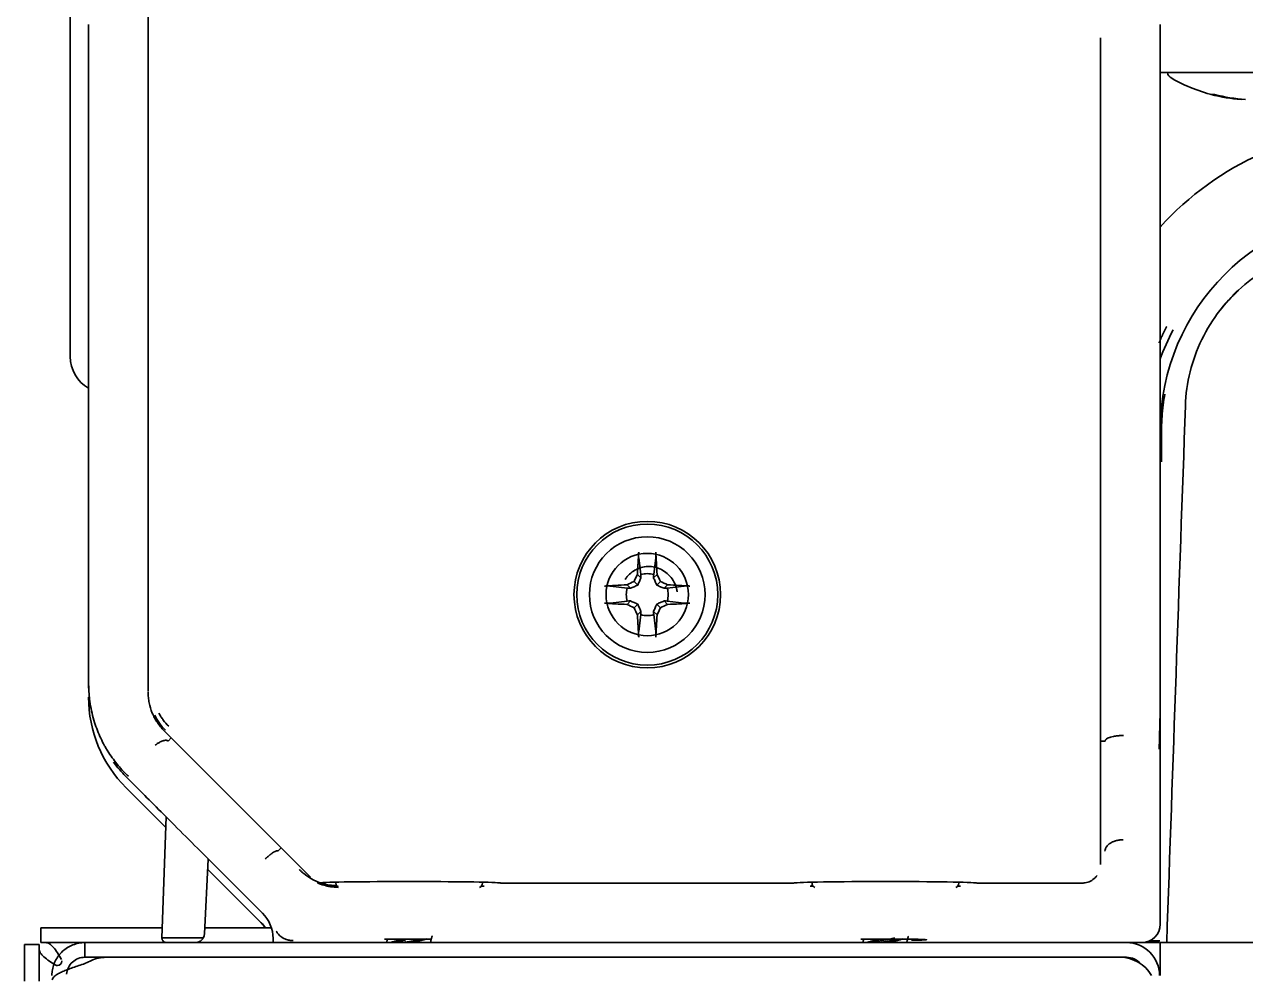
# Model space of a CAD drawing. Header units: inches. Extents: x 786 to 5593, y 691 to 5024.
# Drawn here: x 3394.2 to 3460.9, y 4852.4 to 4904.3 of the extents above; entities that cross this region are included whole.
import ezdxf

# ---------------------------------------------------------------- set-up
doc = ezdxf.new("R2010")
doc.units = ezdxf.units.IN
doc.layers.add('1', color=7, linetype='Continuous', true_color=0xffffff)
doc.layers.add('4', color=7, linetype='Continuous', true_color=0xffffff)

msp = doc.modelspace()

# ---------------------------------------------------------------- linework, layer by layer
at = {"layer": '1', "color": 7, "linetype": 'Continuous', "lineweight": 35}
for p, q in [((3396.74, 4886.176), (3396.74, 4952.176)), ((3397.74, 4904.308), (3397.74, 4869.063)), ((3456.24, 4869.063), (3456.24, 4904.308)), ((3400.99, 4868.37), (3400.99, 4903.58)), ((3452.988, 4868.37), (3452.988, 4903.58)), ((3452.989, 4903.58), (3452.988, 4903.58)), ((3504.271, 4901.676), (3456.241, 4901.676)), ((3460.654, 4900.234), (3460.654, 4900.216)), ((3427.89, 4874.266), (3427.772, 4875.189)), ((3428.59, 4874.266), (3428.708, 4875.189)), ((3427.324, 4873.523), (3427.136, 4873.711)), ((3427.722, 4873.694), (3427.519, 4873.897)), ((3427.893, 4874.092), (3427.705, 4874.28)), ((3428.586, 4874.092), (3428.775, 4874.28)), ((3428.758, 4873.694), (3428.96, 4873.897)), ((3429.155, 4873.523), (3429.344, 4873.711)), ((3427.15, 4873.526), (3426.228, 4873.644)), ((3429.33, 4873.526), (3430.252, 4873.644)), ((3427.15, 4872.826), (3426.228, 4872.708)), ((3427.324, 4872.83), (3427.136, 4872.641)), ((3427.722, 4872.658), (3427.519, 4872.456)), ((3428.758, 4872.658), (3428.96, 4872.456)), ((3429.155, 4872.83), (3429.344, 4872.641)), ((3429.33, 4872.826), (3430.252, 4872.708)), ((3427.893, 4872.261), (3427.705, 4872.072)), ((3427.89, 4872.086), (3427.772, 4871.164)), ((3428.586, 4872.261), (3428.775, 4872.072)), ((3428.59, 4872.086), (3428.708, 4871.164)), ((3397.74, 4869.063), (3397.74, 4868.28)), ((3452.988, 4868.37), (3452.989, 4868.37)), ((3452.988, 4858.442), (3452.988, 4867.029)), ((3409.86, 4857.752), (3401.871, 4865.741)), ((3402.258, 4865.353), (3402.085, 4865.179)), ((3452.991, 4865.177), (3453.233, 4865.176)), ((3456.24, 4863.001), (3456.24, 4864.733)), ((3399.808, 4863.208), (3400.015, 4863.001)), ((3399.79, 4862.626), (3401.959, 4860.457)), ((3401.749, 4854.435), (3401.979, 4861.037)), ((3408.089, 4859.183), (3408.259, 4859.353)), ((3404.278, 4858.733), (3404.064, 4854.65)), ((3404.345, 4858.671), (3407.233, 4855.783)), ((3456.24, 4855.176), (3456.24, 4858.671)), ((3404.249, 4858.167), (3407.068, 4855.348)), ((3452.691, 4857.722), (3452.698, 4857.73)), ((3411.24, 4857.477), (3411.24, 4857.426)), ((3419.24, 4857.426), (3419.24, 4857.477)), ((3420.123, 4857.441), (3420.138, 4857.438)), ((3420.123, 4857.441), (3420.221, 4857.432)), ((3420.138, 4857.438), (3420.236, 4857.429)), ((3420.236, 4857.429), (3436.244, 4857.429)), ((3436.244, 4857.429), (3436.341, 4857.438)), ((3436.259, 4857.432), (3436.357, 4857.441)), ((3436.341, 4857.438), (3436.357, 4857.441)), ((3437.24, 4857.477), (3437.24, 4857.426)), ((3445.24, 4857.426), (3445.24, 4857.477)), ((3446.123, 4857.441), (3446.138, 4857.438)), ((3446.123, 4857.441), (3446.221, 4857.432)), ((3446.138, 4857.438), (3446.236, 4857.429)), ((3446.238, 4857.429), (3452.004, 4857.429)), ((3395.14, 4854.976), (3397.14, 4854.976)), ((3395.14, 4854.176), (3395.14, 4854.976)), ((3401.774, 4854.976), (3397.14, 4854.976)), ((3407.734, 4854.976), (3404.091, 4854.976)), ((3407.818, 4854.404), (3407.822, 4854.176)), ((3414.042, 4854.367), (3414.051, 4854.335)), ((3414.065, 4854.363), (3414.051, 4854.335)), ((3440.042, 4854.367), (3440.051, 4854.335)), ((3440.065, 4854.363), (3440.051, 4854.335)), ((3394.24, 4852.076), (3394.24, 4854.076)), ((3394.24, 4854.076), (3395.04, 4854.076)), ((3395.04, 4854.076), (3395.04, 4852.076)), ((3397.14, 4854.176), (3395.14, 4854.176)), ((3397.542, 4854.176), (3397.14, 4854.176)), ((3397.54, 4854.176), (3397.865, 4854.176)), ((3397.865, 4854.176), (3398.711, 4854.176)), ((3398.711, 4854.176), (3454.404, 4854.176)), ((3414.285, 4854.201), (3414.212, 4854.176)), ((3440.285, 4854.201), (3440.212, 4854.176)), ((3454.404, 4854.176), (3455.24, 4854.176)), ((3456.24, 4854.176), (4195.24, 4854.176)), ((3456.24, 4852.376), (3456.24, 4854.176)), ((3397.54, 4853.376), (3397.865, 4853.376)), ((3397.865, 4853.187), (3397.54, 4853.035)), ((3398.711, 4853.376), (3397.865, 4853.376)), ((3398.711, 4853.376), (3454.404, 4853.376)), ((3398.711, 4853.374), (3454.04, 4853.374)), ((3404.24, 4853.374), (3404.24, 4853.376)), ((3407.836, 4853.376), (3407.836, 4853.374)), ((3414.036, 4853.376), (3414.037, 4853.374)), ((3416.449, 4853.374), (3416.448, 4853.376)), ((3440.036, 4853.376), (3440.037, 4853.374)), ((3442.449, 4853.374), (3442.448, 4853.376)), ((3449.24, 4853.376), (3449.24, 4853.374))]:
    msp.add_line(p, q, dxfattribs=at)
for radius in [4, 3.85, 3.16, 2.25]:
    msp.add_circle((3428.24, 4873.176), radius, dxfattribs=at)
for centre, radius, start, end in [((3457.115, 4901.802), 0.5, 194.60231, 240.32065), ((3461.365, 4909.26), 9.083, 240.32065, 256.7388), ((3398.74, 4886.176), 2, 180, 239.99906), ((3428.24, 4873.176), 1.145, 72.20111, 107.79889), ((3428.24, 4873.176), 1.145, 162.20111, 197.79889), ((3428.24, 4873.176), 1.145, 342.20111, 17.79889), ((3428.24, 4873.176), 1.145, 252.20111, 287.79889), ((3404.74, 4867.576), 7, 180, 225), ((3411.523, 4857.426), 0.283, 180, 241.92751), ((3418.957, 4857.426), 0.283, 298.07249, 0), ((3437.523, 4857.426), 0.283, 180, 241.92751), ((3444.957, 4857.426), 0.283, 298.07249, 0), ((3401.999, 4854.426), 0.25, 178, 270), ((3454.404, 4852.376), 1.8, 0.001, 90), ((3396.04, 4853.176), 0.25, 270, 0), ((3398.711, 4851.374), 2, 90, 115), ((3454.04, 4851.374), 2, 30.06703, 90), ((3454.404, 4852.376), 1, 40.96544, 90)]:
    msp.add_arc(centre, radius, start, end, dxfattribs=at)
for centre, major_axis, ratio, start_param, end_param in [((3461.152, 4909.26), (0, -9.059), 0.947542, 6.033606, 6.225112), ((3459.115, 4909.26), (0, -8.787), 0.206731, 6.237649, 6.328721), ((3461.425, 4909.26), (0, 9.059), 0.995851, 2.892014, 3.083519), ((3427.943, 4873.181), (0.065, 3.728), 0.072244, 0.900133, 1.272854), ((3428.536, 4873.181), (0.065, -3.728), 0.072244, 1.868738, 2.24146), ((3428.235, 4873.473), (3.728, 0.065), 0.072244, 1.868738, 2.24146), ((3427.981, 4873.73), (3.344, 1.559), 0.094201, 1.665412, 1.782277), ((3427.686, 4873.435), (1.559, 3.344), 0.094201, 1.359315, 1.476181), ((3428.794, 4873.435), (1.559, -3.344), 0.094201, 1.665412, 1.782277), ((3428.498, 4873.73), (3.344, -1.559), 0.094201, 1.359315, 1.476181), ((3428.245, 4873.473), (3.728, -0.065), 0.072244, 0.900133, 1.272854), ((3428.235, 4872.88), (-3.728, 0.065), 0.072244, 0.900133, 1.272854), ((3427.981, 4872.622), (-3.344, 1.559), 0.094201, 1.359315, 1.476181), ((3427.686, 4872.918), (-1.559, 3.344), 0.094201, 1.665412, 1.782277), ((3428.794, 4872.918), (-1.559, -3.344), 0.094201, 1.359315, 1.476181), ((3428.498, 4872.622), (-3.344, -1.559), 0.094201, 1.665412, 1.782277), ((3428.245, 4872.88), (-3.728, -0.065), 0.072244, 1.868738, 2.24146), ((3427.943, 4873.171), (-0.065, 3.728), 0.072244, 1.868738, 2.24146), ((3428.536, 4873.171), (-0.065, -3.728), 0.072244, 0.900133, 1.272854), ((3411.369, 4860.281), (-1.148, -2.772), 0.999955, 5.997348, 6.5508), ((3451.981, 4858.426), (0.004, -1), 0.999695, 0.153653, 0.785268), ((3451.988, 4858.434), (0.71, -0.704), 0.999698, 0.000009, 0.152445), ((3415.24, 4857.424), (5, 0), 0.017455, 0.087266, 2.885131), ((3415.24, 4857.228), (-5, 0), 0.008727, 3.754903, 3.803994), ((3441.24, 4857.424), (5, 0), 0.017455, 0.087266, 3.054326), ((3441.24, 4857.228), (-5, 0), 0.008727, 5.620784, 5.675486), ((3441.24, 4857.228), (-5, 0), 0.008727, 3.749292, 3.803994), ((3405.818, 4854.369), (1.841, 0.782), 0.999823, 5.899274, 6.667096), ((3405.749, 4853.857), (0.76, -1.85), 0.999821, 1.774906, 1.96609), ((3455.24, 4855.176), (0.707, -0.707), 0.999695, 5.497939, 7.068431), ((3407.752, 4854.426), (6.003, -0.009), 0.001452, 2.244904, 3.141544), ((3415.24, 4854.333), (2.25, 0), 0.017455, 0.982618, 2.205945), ((3441.24, 4854.333), (2.25, 0), 0.017455, 5.394016, 8.489131)]:
    msp.add_ellipse(centre, major_axis=major_axis, ratio=ratio, start_param=start_param, end_param=end_param, dxfattribs=at)
for points, knots in [([(3400.99, 4903.58), (3400.99, 4903.589), (3400.99, 4903.607), (3400.99, 4903.637), (3400.99, 4903.669), (3400.99, 4903.705), (3400.99, 4903.744), (3400.99, 4903.786), (3400.99, 4903.831), (3400.99, 4903.879), (3400.99, 4903.93), (3400.99, 4903.985), (3400.99, 4904.042), (3400.99, 4904.131), (3400.99, 4904.245), (3400.99, 4904.379), (3400.99, 4904.498), (3400.99, 4904.609), (3400.99, 4904.719), (3400.99, 4904.836), (3400.99, 4904.957), (3400.99, 4905.071), (3400.99, 4905.173), (3400.99, 4905.256), (3400.99, 4905.328), (3400.99, 4905.388), (3400.99, 4905.437), (3400.99, 4905.476), (3400.99, 4905.499), (3400.99, 4905.508)], [0, 0, 0, 0, 0.012547, 0.026606, 0.042175, 0.059252, 0.077837, 0.097927, 0.119522, 0.142618, 0.167217, 0.193315, 0.220914, 0.250011, 0.322371, 0.388142, 0.447348, 0.500002, 0.556656, 0.617196, 0.681636, 0.749995, 0.803508, 0.851103, 0.892774, 0.92851, 0.9583, 0.982134, 1, 1, 1, 1]), ([(3427.772, 4875.189), (3427.771, 4875.195), (3427.77, 4875.204), (3427.769, 4875.218), (3427.769, 4875.224), (3427.768, 4875.235), (3427.768, 4875.246), (3427.767, 4875.259), (3427.767, 4875.272), (3427.767, 4875.279), (3427.767, 4875.3), (3427.767, 4875.314), (3427.767, 4875.337), (3427.767, 4875.344), (3427.767, 4875.36), (3427.767, 4875.375), (3427.767, 4875.39), (3427.768, 4875.405), (3427.768, 4875.413), (3427.769, 4875.435), (3427.769, 4875.449), (3427.771, 4875.477), (3427.772, 4875.49), (3427.773, 4875.502)], [0, 0, 0, 0, 0.125, 0.125, 0.1875, 0.1875, 0.25, 0.3125, 0.3125, 0.375, 0.375, 0.5, 0.5, 0.5625, 0.5625, 0.625, 0.6875, 0.6875, 0.75, 0.75, 0.875, 0.875, 1, 1, 1, 1]), ([(3428.707, 4875.502), (3428.708, 4875.49), (3428.709, 4875.477), (3428.71, 4875.45), (3428.711, 4875.435), (3428.712, 4875.405), (3428.712, 4875.39), (3428.713, 4875.367), (3428.713, 4875.36), (3428.713, 4875.344), (3428.713, 4875.329), (3428.713, 4875.315), (3428.713, 4875.3), (3428.713, 4875.293), (3428.713, 4875.272), (3428.712, 4875.259), (3428.712, 4875.241), (3428.711, 4875.235), (3428.711, 4875.224), (3428.71, 4875.213), (3428.709, 4875.204), (3428.709, 4875.196), (3428.708, 4875.192), (3428.708, 4875.189)], [0, 0, 0, 0, 0.125, 0.125, 0.25, 0.25, 0.375, 0.375, 0.4375, 0.4375, 0.5, 0.5625, 0.5625, 0.625, 0.625, 0.75, 0.75, 0.8125, 0.8125, 0.875, 0.9375, 0.9375, 1, 1, 1, 1]), ([(3427.039, 4874.007), (3427.073, 4874.061), (3427.18, 4874.211), (3427.314, 4874.34), (3427.51, 4874.485), (3427.725, 4874.607), (3427.965, 4874.675), (3428.212, 4874.712), (3428.465, 4874.718), (3428.715, 4874.662), (3428.956, 4874.576), (3429.187, 4874.459), (3429.386, 4874.288), (3429.561, 4874.094), (3429.713, 4873.877), (3429.81, 4873.627), (3429.857, 4873.439), (3429.868, 4873.38), (3429.876, 4873.321)], [0, 0, 0, 0, 0.053108, 0.153342, 0.153342, 0.253577, 0.353812, 0.353812, 0.454047, 0.554282, 0.554282, 0.654517, 0.754752, 0.754752, 0.854987, 0.955222, 0.955222, 1, 1, 1, 1]), ([(3427.722, 4873.694), (3427.654, 4873.664), (3427.587, 4873.635), (3427.455, 4873.578), (3427.389, 4873.55), (3427.324, 4873.523)], [0, 0, 0, 0, 0.5, 0.5, 1, 1, 1, 1]), ([(3427.893, 4874.092), (3427.866, 4874.027), (3427.838, 4873.961), (3427.781, 4873.829), (3427.752, 4873.762), (3427.722, 4873.694)], [0, 0, 0, 0, 0.5, 0.5, 1, 1, 1, 1]), ([(3428.758, 4873.694), (3428.728, 4873.762), (3428.699, 4873.829), (3428.642, 4873.961), (3428.614, 4874.027), (3428.586, 4874.092)], [0, 0, 0, 0, 0.5, 0.5, 1, 1, 1, 1]), ([(3429.155, 4873.523), (3429.09, 4873.55), (3429.025, 4873.578), (3428.893, 4873.635), (3428.826, 4873.664), (3428.758, 4873.694)], [0, 0, 0, 0, 0.5, 0.5, 1, 1, 1, 1]), ([(3425.914, 4873.643), (3425.926, 4873.644), (3425.939, 4873.645), (3425.966, 4873.647), (3425.981, 4873.647), (3426.011, 4873.648), (3426.026, 4873.649), (3426.049, 4873.649), (3426.056, 4873.649), (3426.072, 4873.649), (3426.087, 4873.649), (3426.101, 4873.649), (3426.116, 4873.649), (3426.123, 4873.649), (3426.144, 4873.649), (3426.157, 4873.649), (3426.175, 4873.648), (3426.181, 4873.648), (3426.192, 4873.647), (3426.203, 4873.646), (3426.212, 4873.646), (3426.22, 4873.645), (3426.224, 4873.645), (3426.228, 4873.644)], [0, 0, 0, 0, 0.125, 0.125, 0.25, 0.25, 0.375, 0.375, 0.4375, 0.4375, 0.5, 0.5625, 0.5625, 0.625, 0.625, 0.75, 0.75, 0.8125, 0.8125, 0.875, 0.9375, 0.9375, 1, 1, 1, 1]), ([(3430.252, 4873.644), (3430.259, 4873.645), (3430.267, 4873.646), (3430.282, 4873.647), (3430.287, 4873.647), (3430.298, 4873.648), (3430.31, 4873.648), (3430.323, 4873.649), (3430.336, 4873.649), (3430.343, 4873.649), (3430.364, 4873.649), (3430.378, 4873.649), (3430.4, 4873.649), (3430.408, 4873.649), (3430.423, 4873.649), (3430.439, 4873.649), (3430.454, 4873.649), (3430.469, 4873.648), (3430.476, 4873.648), (3430.499, 4873.647), (3430.513, 4873.647), (3430.54, 4873.645), (3430.553, 4873.644), (3430.565, 4873.643)], [0, 0, 0, 0, 0.125, 0.125, 0.1875, 0.1875, 0.25, 0.3125, 0.3125, 0.375, 0.375, 0.5, 0.5, 0.5625, 0.5625, 0.625, 0.6875, 0.6875, 0.75, 0.75, 0.875, 0.875, 1, 1, 1, 1]), ([(3426.228, 4872.708), (3426.221, 4872.707), (3426.212, 4872.707), (3426.198, 4872.706), (3426.192, 4872.705), (3426.181, 4872.705), (3426.17, 4872.704), (3426.157, 4872.704), (3426.144, 4872.703), (3426.137, 4872.703), (3426.116, 4872.703), (3426.102, 4872.703), (3426.079, 4872.703), (3426.072, 4872.703), (3426.056, 4872.703), (3426.041, 4872.703), (3426.026, 4872.704), (3426.011, 4872.704), (3426.003, 4872.704), (3425.981, 4872.705), (3425.967, 4872.706), (3425.939, 4872.707), (3425.926, 4872.708), (3425.914, 4872.709)], [0, 0, 0, 0, 0.125, 0.125, 0.1875, 0.1875, 0.25, 0.3125, 0.3125, 0.375, 0.375, 0.5, 0.5, 0.5625, 0.5625, 0.625, 0.6875, 0.6875, 0.75, 0.75, 0.875, 0.875, 1, 1, 1, 1]), ([(3427.324, 4872.83), (3427.389, 4872.802), (3427.455, 4872.774), (3427.587, 4872.717), (3427.654, 4872.688), (3427.722, 4872.658)], [0, 0, 0, 0, 0.5, 0.5, 1, 1, 1, 1]), ([(3427.722, 4872.658), (3427.752, 4872.59), (3427.781, 4872.523), (3427.838, 4872.391), (3427.866, 4872.326), (3427.893, 4872.261)], [0, 0, 0, 0, 0.5, 0.5, 1, 1, 1, 1]), ([(3428.586, 4872.261), (3428.614, 4872.326), (3428.642, 4872.391), (3428.699, 4872.523), (3428.728, 4872.59), (3428.758, 4872.658)], [0, 0, 0, 0, 0.5, 0.5, 1, 1, 1, 1]), ([(3428.758, 4872.658), (3428.826, 4872.688), (3428.893, 4872.717), (3429.025, 4872.774), (3429.09, 4872.802), (3429.155, 4872.83)], [0, 0, 0, 0, 0.5, 0.5, 1, 1, 1, 1]), ([(3430.565, 4872.709), (3430.553, 4872.708), (3430.541, 4872.707), (3430.513, 4872.706), (3430.499, 4872.705), (3430.469, 4872.704), (3430.454, 4872.704), (3430.431, 4872.703), (3430.423, 4872.703), (3430.408, 4872.703), (3430.393, 4872.703), (3430.378, 4872.703), (3430.364, 4872.703), (3430.357, 4872.703), (3430.336, 4872.703), (3430.323, 4872.704), (3430.304, 4872.704), (3430.298, 4872.705), (3430.287, 4872.705), (3430.277, 4872.706), (3430.268, 4872.707), (3430.259, 4872.707), (3430.256, 4872.708), (3430.252, 4872.708)], [0, 0, 0, 0, 0.125, 0.125, 0.25, 0.25, 0.375, 0.375, 0.4375, 0.4375, 0.5, 0.5625, 0.5625, 0.625, 0.625, 0.75, 0.75, 0.8125, 0.8125, 0.875, 0.9375, 0.9375, 1, 1, 1, 1]), ([(3427.773, 4870.851), (3427.772, 4870.863), (3427.771, 4870.876), (3427.77, 4870.903), (3427.769, 4870.917), (3427.768, 4870.947), (3427.767, 4870.962), (3427.767, 4870.985), (3427.767, 4870.993), (3427.767, 4871.008), (3427.767, 4871.023), (3427.767, 4871.038), (3427.767, 4871.052), (3427.767, 4871.059), (3427.767, 4871.08), (3427.767, 4871.093), (3427.768, 4871.112), (3427.768, 4871.118), (3427.769, 4871.129), (3427.77, 4871.139), (3427.77, 4871.148), (3427.771, 4871.157), (3427.771, 4871.16), (3427.772, 4871.164)], [0, 0, 0, 0, 0.125, 0.125, 0.25, 0.25, 0.375, 0.375, 0.4375, 0.4375, 0.5, 0.5625, 0.5625, 0.625, 0.625, 0.75, 0.75, 0.8125, 0.8125, 0.875, 0.9375, 0.9375, 1, 1, 1, 1]), ([(3428.708, 4871.164), (3428.709, 4871.157), (3428.709, 4871.149), (3428.71, 4871.134), (3428.711, 4871.129), (3428.711, 4871.118), (3428.712, 4871.106), (3428.712, 4871.093), (3428.713, 4871.08), (3428.713, 4871.073), (3428.713, 4871.052), (3428.713, 4871.038), (3428.713, 4871.016), (3428.713, 4871.008), (3428.713, 4870.993), (3428.713, 4870.977), (3428.712, 4870.962), (3428.712, 4870.947), (3428.712, 4870.94), (3428.711, 4870.917), (3428.71, 4870.903), (3428.709, 4870.876), (3428.708, 4870.863), (3428.707, 4870.851)], [0, 0, 0, 0, 0.125, 0.125, 0.1875, 0.1875, 0.25, 0.3125, 0.3125, 0.375, 0.375, 0.5, 0.5, 0.5625, 0.5625, 0.625, 0.6875, 0.6875, 0.75, 0.75, 0.875, 0.875, 1, 1, 1, 1]), ([(3456.24, 4864.733), (3456.24, 4865.171), (3456.24, 4865.803), (3456.24, 4867.323), (3456.24, 4868.186), (3456.24, 4869.063)], [0, 0, 0, 0, 0.5, 0.5, 1, 1, 1, 1]), ([(3452.988, 4867.113), (3452.988, 4867.161), (3452.988, 4867.211), (3452.988, 4867.311), (3452.988, 4867.361), (3452.988, 4867.463), (3452.988, 4867.515), (3452.988, 4867.619), (3452.988, 4867.672), (3452.988, 4867.777), (3452.988, 4867.831), (3452.988, 4867.938), (3452.988, 4867.991), (3452.988, 4868.099), (3452.988, 4868.153), (3452.988, 4868.262), (3452.988, 4868.316), (3452.988, 4868.37)], [0, 0, 0, 0, 0.125, 0.125, 0.25, 0.25, 0.375, 0.375, 0.5, 0.5, 0.625, 0.625, 0.75, 0.75, 0.875, 0.875, 1, 1, 1, 1]), ([(3397.741, 4868.077), (3397.741, 4868.091), (3397.741, 4868.105), (3397.741, 4868.129), (3397.741, 4868.136), (3397.74, 4868.153), (3397.74, 4868.161), (3397.74, 4868.186), (3397.74, 4868.204), (3397.74, 4868.232), (3397.74, 4868.241), (3397.74, 4868.26), (3397.74, 4868.27), (3397.74, 4868.28)], [0, 0, 0, 0, 0.25, 0.25, 0.375, 0.375, 0.5, 0.5, 0.75, 0.75, 0.875, 0.875, 1, 1, 1, 1]), ([(3398.071, 4866.193), (3398.017, 4866.362), (3397.924, 4866.703), (3397.856, 4867.049), (3397.815, 4867.311), (3397.803, 4867.399), (3397.783, 4867.574), (3397.774, 4867.663), (3397.753, 4867.928), (3397.746, 4868.105), (3397.746, 4868.282)], [0, 0, 0, 0, 0.25, 0.5, 0.5, 0.625, 0.625, 0.75, 0.75, 1, 1, 1, 1]), ([(3400.99, 4867.851), (3400.99, 4867.803), (3400.992, 4867.754), (3400.997, 4867.657), (3401, 4867.609), (3401.015, 4867.463), (3401.03, 4867.367), (3401.087, 4867.081), (3401.144, 4866.894), (3401.239, 4866.667), (3401.259, 4866.621), (3401.302, 4866.532), (3401.324, 4866.489), (3401.393, 4866.359), (3401.444, 4866.276), (3401.552, 4866.114), (3401.609, 4866.037), (3401.732, 4865.887), (3401.797, 4865.815), (3401.866, 4865.747)], [0, 0, 0, 0, 0.0625, 0.0625, 0.125, 0.125, 0.25, 0.25, 0.5, 0.5, 0.5625, 0.5625, 0.625, 0.625, 0.75, 0.75, 0.875, 0.875, 1, 1, 1, 1]), ([(3452.988, 4868.027), (3452.988, 4868.027), (3452.988, 4868.026), (3452.988, 4867.968), (3452.988, 4867.91), (3452.988, 4867.797), (3452.988, 4867.74), (3452.988, 4867.627), (3452.988, 4867.571), (3452.988, 4867.46), (3452.988, 4867.405), (3452.988, 4867.296), (3452.988, 4867.242), (3452.988, 4867.161), (3452.988, 4867.134), (3452.988, 4867.081), (3452.988, 4867.055), (3452.988, 4867.029)], [0, 0, 0, 0, 0.002224, 0.002224, 0.16852, 0.16852, 0.334816, 0.334816, 0.501112, 0.501112, 0.667408, 0.667408, 0.833704, 0.833704, 0.916852, 0.916852, 1, 1, 1, 1]), ([(3401.939, 4865.768), (3401.819, 4865.89), (3401.71, 4866.019), (3401.517, 4866.296), (3401.431, 4866.442), (3401.358, 4866.598)], [0, 0, 0, 0, 0.5, 0.5, 1, 1, 1, 1]), ([(3401.584, 4866.704), (3401.618, 4866.636), (3401.655, 4866.571), (3401.733, 4866.444), (3401.775, 4866.382), (3401.909, 4866.203), (3402.008, 4866.092), (3402.117, 4865.989)], [0, 0, 0, 0, 0.25, 0.25, 0.5, 0.5, 1, 1, 1, 1]), ([(3456.222, 4866.411), (3456.22, 4866.265), (3456.218, 4866.12), (3456.216, 4865.939), (3456.215, 4865.903), (3456.214, 4865.831), (3456.212, 4865.724), (3456.21, 4865.618), (3456.205, 4865.408), (3456.202, 4865.27), (3456.196, 4865.066), (3456.193, 4864.966), (3456.19, 4864.866), (3456.187, 4864.8), (3456.186, 4864.767), (3456.185, 4864.734)], [0, 0, 0, 0, 0.25, 0.25, 0.3125, 0.3125, 0.375, 0.5, 0.5, 0.75, 0.75, 0.875, 0.9375, 0.9375, 1, 1, 1, 1]), ([(3399.921, 4863.256), (3399.823, 4863.348), (3399.727, 4863.443), (3399.539, 4863.642), (3399.447, 4863.745), (3399.268, 4863.959), (3399.18, 4864.069), (3399.01, 4864.3), (3398.927, 4864.419), (3398.807, 4864.606), (3398.767, 4864.669), (3398.709, 4864.765), (3398.69, 4864.798), (3398.653, 4864.863), (3398.634, 4864.896), (3398.542, 4865.061), (3398.473, 4865.195), (3398.343, 4865.47), (3398.283, 4865.611), (3398.17, 4865.897), (3398.118, 4866.043), (3398.071, 4866.193)], [0, 0, 0, 0, 0.125, 0.125, 0.25, 0.25, 0.375, 0.375, 0.5, 0.5, 0.5625, 0.5625, 0.59375, 0.59375, 0.625, 0.625, 0.75, 0.75, 0.875, 0.875, 1, 1, 1, 1]), ([(3401.381, 4864.957), (3401.399, 4864.972), (3401.418, 4864.985), (3401.442, 4865.002), (3401.447, 4865.006), (3401.456, 4865.012), (3401.47, 4865.022), (3401.485, 4865.032), (3401.513, 4865.051), (3401.532, 4865.063), (3401.569, 4865.085), (3401.587, 4865.096), (3401.641, 4865.126), (3401.676, 4865.144), (3401.728, 4865.167), (3401.744, 4865.174), (3401.777, 4865.187), (3401.793, 4865.192), (3401.84, 4865.207), (3401.87, 4865.214), (3401.911, 4865.22), (3401.924, 4865.222), (3401.95, 4865.223), (3401.962, 4865.223), (3401.997, 4865.221), (3402.039, 4865.212), (3402.072, 4865.192), (3402.085, 4865.179)], [0, 0, 0, 0, 0.0625, 0.0625, 0.078125, 0.078125, 0.09375, 0.125, 0.125, 0.1875, 0.1875, 0.25, 0.25, 0.375, 0.375, 0.4375, 0.4375, 0.5, 0.5, 0.625, 0.625, 0.6875, 0.6875, 0.75, 0.75, 0.875, 1, 1, 1, 1]), ([(3454.233, 4865.484), (3454.217, 4865.484), (3454.201, 4865.484), (3454.168, 4865.483), (3454.152, 4865.483), (3454.103, 4865.481), (3454.071, 4865.48), (3454.022, 4865.477), (3454.006, 4865.476), (3453.975, 4865.473), (3453.959, 4865.472), (3453.913, 4865.468), (3453.852, 4865.461), (3453.778, 4865.45), (3453.736, 4865.443), (3453.708, 4865.438), (3453.694, 4865.435), (3453.626, 4865.421), (3453.576, 4865.409), (3453.507, 4865.387), (3453.485, 4865.38), (3453.453, 4865.368), (3453.443, 4865.364), (3453.423, 4865.356), (3453.414, 4865.352), (3453.369, 4865.331), (3453.338, 4865.313), (3453.3, 4865.285), (3453.288, 4865.276), (3453.269, 4865.256), (3453.261, 4865.247), (3453.241, 4865.217), (3453.234, 4865.197), (3453.233, 4865.177)], [0, 0, 0, 0, 0.03125, 0.03125, 0.0625, 0.0625, 0.125, 0.125, 0.15625, 0.15625, 0.1875, 0.1875, 0.25, 0.3125, 0.34375, 0.34375, 0.375, 0.375, 0.5, 0.5, 0.5625, 0.5625, 0.59375, 0.59375, 0.625, 0.625, 0.75, 0.75, 0.8125, 0.8125, 0.875, 0.875, 1, 1, 1, 1]), ([(3399.097, 4864.033), (3399.174, 4863.929), (3399.253, 4863.827), (3399.475, 4863.558), (3399.621, 4863.396), (3399.772, 4863.244)], [0, 0, 0, 0, 0.368986, 0.368986, 1, 1, 1, 1]), ([(3400.015, 4863.001), (3400.453, 4862.563), (3401.087, 4861.929), (3402.604, 4860.412), (3403.47, 4859.546), (3404.345, 4858.671)], [0, 0, 0, 0, 0.5, 0.5, 1, 1, 1, 1]), ([(3456.24, 4858.671), (3456.24, 4859.547), (3456.24, 4860.41), (3456.24, 4861.931), (3456.24, 4862.562), (3456.24, 4863.001)], [0, 0, 0, 0, 0.5, 0.5, 1, 1, 1, 1]), ([(3454.227, 4859.791), (3454.211, 4859.791), (3454.187, 4859.791), (3454.163, 4859.79), (3454.147, 4859.789), (3454.139, 4859.788), (3454.098, 4859.786), (3454.066, 4859.783), (3454.017, 4859.777), (3454.001, 4859.775), (3453.97, 4859.77), (3453.954, 4859.767), (3453.908, 4859.758), (3453.847, 4859.745), (3453.773, 4859.723), (3453.731, 4859.709), (3453.703, 4859.698), (3453.689, 4859.693), (3453.621, 4859.665), (3453.571, 4859.64), (3453.502, 4859.597), (3453.48, 4859.582), (3453.448, 4859.559), (3453.438, 4859.551), (3453.418, 4859.535), (3453.409, 4859.527), (3453.364, 4859.485), (3453.333, 4859.45), (3453.294, 4859.394), (3453.283, 4859.375), (3453.264, 4859.337), (3453.255, 4859.317), (3453.235, 4859.258), (3453.228, 4859.218), (3453.227, 4859.178)], [0, 0, 0, 0, 0.03125, 0.046875, 0.046875, 0.0625, 0.0625, 0.125, 0.125, 0.15625, 0.15625, 0.1875, 0.1875, 0.25, 0.3125, 0.34375, 0.34375, 0.375, 0.375, 0.5, 0.5, 0.5625, 0.5625, 0.59375, 0.59375, 0.625, 0.625, 0.75, 0.75, 0.8125, 0.8125, 0.875, 0.875, 1, 1, 1, 1]), ([(3407.384, 4858.743), (3407.405, 4858.762), (3407.425, 4858.781), (3407.45, 4858.804), (3407.455, 4858.809), (3407.466, 4858.818), (3407.481, 4858.831), (3407.496, 4858.845), (3407.547, 4858.888), (3407.587, 4858.921), (3407.636, 4858.96), (3407.645, 4858.968), (3407.664, 4858.983), (3407.674, 4858.99), (3407.702, 4859.011), (3407.72, 4859.025), (3407.773, 4859.063), (3407.807, 4859.086), (3407.847, 4859.111), (3407.855, 4859.115), (3407.87, 4859.125), (3407.878, 4859.129), (3407.9, 4859.141), (3407.914, 4859.149), (3407.954, 4859.169), (3407.978, 4859.179), (3408.01, 4859.189), (3408.02, 4859.191), (3408.038, 4859.194), (3408.047, 4859.195), (3408.069, 4859.194), (3408.081, 4859.19), (3408.089, 4859.183)], [0, 0, 0, 0, 0.0625, 0.0625, 0.078125, 0.078125, 0.09375, 0.125, 0.125, 0.25, 0.25, 0.28125, 0.28125, 0.3125, 0.3125, 0.375, 0.375, 0.5, 0.5, 0.53125, 0.53125, 0.5625, 0.5625, 0.625, 0.625, 0.75, 0.75, 0.8125, 0.8125, 0.875, 0.875, 1, 1, 1, 1]), ([(3409.485, 4857.945), (3409.443, 4857.98), (3409.401, 4858.015), (3409.342, 4858.069), (3409.322, 4858.087), (3409.284, 4858.124), (3409.265, 4858.142), (3409.247, 4858.16)], [0, 0, 0, 0, 0.5, 0.5, 0.75, 0.75, 1, 1, 1, 1]), ([(3411.358, 4857.256), (3411.268, 4857.255), (3411.183, 4857.258), (3411.024, 4857.269), (3410.95, 4857.278), (3410.812, 4857.297), (3410.749, 4857.309), (3410.661, 4857.327), (3410.633, 4857.333), (3410.593, 4857.342), (3410.58, 4857.346), (3410.555, 4857.352), (3410.493, 4857.367), (3410.4, 4857.394), (3410.339, 4857.412), (3410.291, 4857.428), (3410.272, 4857.433), (3410.256, 4857.438), (3410.254, 4857.438), (3410.249, 4857.439), (3410.247, 4857.44), (3410.242, 4857.441), (3410.24, 4857.441), (3410.239, 4857.439), (3410.245, 4857.435), (3410.268, 4857.424), (3410.302, 4857.407), (3410.36, 4857.384), (3410.413, 4857.364), (3410.432, 4857.357), (3410.473, 4857.343), (3410.495, 4857.336), (3410.565, 4857.314), (3410.617, 4857.3), (3410.731, 4857.271), (3410.794, 4857.257), (3410.93, 4857.233), (3411.003, 4857.223), (3411.122, 4857.211), (3411.163, 4857.208), (3411.247, 4857.203), (3411.291, 4857.202), (3411.335, 4857.201)], [0, 0, 0, 0, 0.0625, 0.0625, 0.125, 0.125, 0.1875, 0.1875, 0.21875, 0.21875, 0.234375, 0.234375, 0.25, 0.3125, 0.375, 0.375, 0.4375, 0.4375, 0.453125, 0.453125, 0.46875, 0.46875, 0.5, 0.5, 0.5625, 0.5625, 0.625, 0.6875, 0.6875, 0.71875, 0.71875, 0.75, 0.75, 0.8125, 0.8125, 0.875, 0.875, 0.9375, 0.9375, 0.96875, 0.96875, 1, 1, 1, 1]), ([(3411.287, 4857.283), (3411.274, 4857.283), (3411.261, 4857.284), (3411.239, 4857.284), (3411.231, 4857.285), (3411.216, 4857.285), (3411.208, 4857.286), (3411.167, 4857.288), (3411.134, 4857.29), (3411.082, 4857.295), (3411.065, 4857.296), (3411.03, 4857.3), (3411.012, 4857.302), (3410.994, 4857.304)], [0, 0, 0, 0, 0.153224, 0.153224, 0.237902, 0.237902, 0.322579, 0.322579, 0.66129, 0.66129, 0.830645, 0.830645, 1, 1, 1, 1]), ([(3419.329, 4857.253), (3419.286, 4857.254), (3419.243, 4857.268), (3419.198, 4857.282), (3419.196, 4857.282), (3419.195, 4857.283)], [0, 0, 0, 0, 0.963913, 0.963913, 1, 1, 1, 1]), ([(3437.241, 4857.29), (3437.23, 4857.283), (3437.219, 4857.277), (3437.184, 4857.26), (3437.159, 4857.254), (3437.135, 4857.253)], [0, 0, 0, 0, 0.318424, 0.318424, 1, 1, 1, 1]), ([(3445.345, 4857.253), (3445.333, 4857.253), (3445.32, 4857.255), (3445.296, 4857.262), (3445.284, 4857.266), (3445.26, 4857.277), (3445.248, 4857.284), (3445.229, 4857.296), (3445.221, 4857.302), (3445.214, 4857.307)], [0, 0, 0, 0, 0.274104, 0.274104, 0.548208, 0.548208, 0.822312, 0.822312, 1, 1, 1, 1]), ([(3452.044, 4857.429), (3452.049, 4857.429), (3452.056, 4857.43), (3452.07, 4857.431), (3452.077, 4857.431), (3452.093, 4857.433), (3452.102, 4857.434), (3452.115, 4857.435), (3452.119, 4857.436), (3452.129, 4857.437), (3452.133, 4857.438), (3452.138, 4857.439)], [0, 0, 0, 0, 0.25, 0.25, 0.5, 0.5, 0.75, 0.75, 0.875, 0.875, 1, 1, 1, 1]), ([(3407.158, 4855.258), (3407.181, 4855.235), (3407.203, 4855.211), (3407.247, 4855.162), (3407.269, 4855.138), (3407.321, 4855.073), (3407.352, 4855.033), (3407.381, 4854.991)], [0, 0, 0, 0, 0.281294, 0.281294, 0.562588, 0.562588, 1, 1, 1, 1]), ([(3403.565, 4854.176), (3403.573, 4854.176), (3403.582, 4854.176), (3403.599, 4854.177), (3403.608, 4854.178), (3403.633, 4854.181), (3403.651, 4854.183), (3403.686, 4854.191), (3403.704, 4854.195), (3403.74, 4854.207), (3403.758, 4854.215), (3403.795, 4854.232), (3403.814, 4854.242), (3403.842, 4854.26), (3403.852, 4854.266), (3403.871, 4854.28), (3403.88, 4854.288), (3403.9, 4854.305), (3403.91, 4854.313), (3403.929, 4854.333), (3403.939, 4854.343), (3403.953, 4854.361), (3403.958, 4854.367), (3403.968, 4854.38), (3403.973, 4854.386), (3403.987, 4854.407), (3403.996, 4854.422), (3404.005, 4854.438)], [0, 0, 0, 0, 0.0625, 0.0625, 0.125, 0.125, 0.25, 0.25, 0.375, 0.375, 0.5, 0.5, 0.625, 0.625, 0.6875, 0.6875, 0.75, 0.75, 0.8125, 0.8125, 0.875, 0.875, 0.90625, 0.90625, 0.9375, 0.9375, 1, 1, 1, 1]), ([(3404.005, 4854.438), (3404.022, 4854.47), (3404.036, 4854.504), (3404.051, 4854.557), (3404.055, 4854.575), (3404.061, 4854.612), (3404.063, 4854.631), (3404.064, 4854.65)], [0, 0, 0, 0, 0.5, 0.5, 0.75, 0.75, 1, 1, 1, 1]), ([(3407.984, 4854.799), (3408.001, 4854.77), (3408.019, 4854.742), (3408.06, 4854.685), (3408.083, 4854.658), (3408.132, 4854.604), (3408.159, 4854.577), (3408.218, 4854.525), (3408.249, 4854.5), (3408.302, 4854.464), (3408.32, 4854.452), (3408.358, 4854.428), (3408.378, 4854.417), (3408.441, 4854.384), (3408.486, 4854.364), (3408.549, 4854.342), (3408.562, 4854.337), (3408.589, 4854.329), (3408.602, 4854.325), (3408.644, 4854.314), (3408.673, 4854.307), (3408.735, 4854.296), (3408.767, 4854.291), (3408.836, 4854.285), (3408.872, 4854.283), (3408.911, 4854.284)], [0, 0, 0, 0, 0.125, 0.125, 0.25, 0.25, 0.375, 0.375, 0.5, 0.5, 0.5625, 0.5625, 0.625, 0.625, 0.75, 0.75, 0.78125, 0.78125, 0.8125, 0.8125, 0.875, 0.875, 0.9375, 0.9375, 1, 1, 1, 1]), ([(3414.273, 4854.196), (3414.314, 4854.209), (3414.358, 4854.222), (3414.421, 4854.239), (3414.436, 4854.243), (3414.467, 4854.251), (3414.482, 4854.255), (3414.53, 4854.267), (3414.563, 4854.275), (3414.663, 4854.299), (3414.733, 4854.315), (3414.826, 4854.336), (3414.844, 4854.34), (3414.881, 4854.348), (3414.917, 4854.356), (3414.953, 4854.363), (3414.971, 4854.367)], [0, 0, 0, 0, 0.228802, 0.228802, 0.299463, 0.299463, 0.370124, 0.370124, 0.511447, 0.511447, 0.794093, 0.794093, 0.864754, 0.864754, 0.935415, 1, 1, 1, 1]), ([(3415.941, 4854.359), (3415.937, 4854.358), (3415.816, 4854.334), (3415.687, 4854.31), (3415.427, 4854.263), (3415.215, 4854.227), (3415.003, 4854.19), (3414.926, 4854.177)], [0, 0, 0, 0, 0.012885, 0.3975, 0.3975, 0.782115, 1, 1, 1, 1]), ([(3416.193, 4854.387), (3416.191, 4854.386), (3416.158, 4854.375), (3416.124, 4854.363), (3416.057, 4854.342), (3416.023, 4854.332), (3415.968, 4854.316), (3415.95, 4854.31), (3415.912, 4854.3), (3415.893, 4854.294), (3415.796, 4854.268), (3415.715, 4854.247), (3415.61, 4854.221), (3415.589, 4854.215), (3415.546, 4854.205), (3415.524, 4854.199), (3415.478, 4854.188), (3415.454, 4854.182), (3415.429, 4854.176)], [0, 0, 0, 0, 0.013394, 0.163883, 0.163883, 0.314372, 0.314372, 0.389616, 0.389616, 0.464861, 0.464861, 0.765839, 0.765839, 0.841084, 0.841084, 0.916328, 0.916328, 1, 1, 1, 1]), ([(3440.273, 4854.196), (3440.314, 4854.209), (3440.358, 4854.222), (3440.421, 4854.239), (3440.436, 4854.243), (3440.467, 4854.251), (3440.482, 4854.255), (3440.53, 4854.267), (3440.563, 4854.275), (3440.663, 4854.299), (3440.733, 4854.315), (3440.826, 4854.336), (3440.844, 4854.34), (3440.881, 4854.348), (3440.917, 4854.356), (3440.953, 4854.363), (3440.971, 4854.367)], [0, 0, 0, 0, 0.228802, 0.228802, 0.299463, 0.299463, 0.370124, 0.370124, 0.511447, 0.511447, 0.794093, 0.794093, 0.864754, 0.864754, 0.935415, 1, 1, 1, 1]), ([(3441.749, 4854.421), (3441.688, 4854.41), (3441.625, 4854.398), (3441.431, 4854.363), (3441.162, 4854.317), (3440.89, 4854.27), (3440.625, 4854.223), (3440.486, 4854.198), (3440.357, 4854.173), (3440.348, 4854.172)], [0, 0, 0, 0, 0.138288, 0.138288, 0.418904, 0.699521, 0.699521, 0.980137, 1, 1, 1, 1]), ([(3441.941, 4854.359), (3441.937, 4854.358), (3441.816, 4854.334), (3441.687, 4854.31), (3441.427, 4854.263), (3441.215, 4854.227), (3441.003, 4854.19), (3440.926, 4854.177)], [0, 0, 0, 0, 0.012885, 0.3975, 0.3975, 0.782115, 1, 1, 1, 1]), ([(3442.193, 4854.387), (3442.191, 4854.386), (3442.158, 4854.375), (3442.124, 4854.363), (3442.057, 4854.342), (3442.023, 4854.332), (3441.968, 4854.316), (3441.95, 4854.31), (3441.912, 4854.3), (3441.893, 4854.294), (3441.796, 4854.268), (3441.715, 4854.247), (3441.61, 4854.221), (3441.589, 4854.215), (3441.546, 4854.205), (3441.524, 4854.199), (3441.478, 4854.188), (3441.454, 4854.182), (3441.429, 4854.176)], [0, 0, 0, 0, 0.013394, 0.163883, 0.163883, 0.314372, 0.314372, 0.389616, 0.389616, 0.464861, 0.464861, 0.765839, 0.765839, 0.841084, 0.841084, 0.916328, 0.916328, 1, 1, 1, 1]), ([(3395.04, 4853.835), (3395.04, 4853.761), (3395.063, 4853.687), (3395.153, 4853.54), (3395.22, 4853.466), (3395.388, 4853.319), (3395.489, 4853.245), (3395.712, 4853.097), (3395.834, 4853.023), (3395.957, 4852.95)], [0, 0, 0, 0, 0.25, 0.25, 0.5, 0.5, 0.75, 0.75, 1, 1, 1, 1]), ([(3396.266, 4853.259), (3396.193, 4853.382), (3396.119, 4853.504), (3395.971, 4853.727), (3395.898, 4853.828), (3395.75, 4853.996), (3395.676, 4854.063), (3395.529, 4854.153), (3395.455, 4854.176), (3395.381, 4854.176)], [0, 0, 0, 0, 0.25, 0.25, 0.5, 0.5, 0.75, 0.75, 1, 1, 1, 1]), ([(3395.746, 4852.525), (3395.755, 4852.636), (3395.775, 4852.747), (3395.834, 4852.962), (3395.874, 4853.067), (3395.972, 4853.267), (3396.03, 4853.363), (3396.164, 4853.542), (3396.239, 4853.625), (3396.403, 4853.776), (3396.492, 4853.844), (3396.681, 4853.962), (3396.782, 4854.012), (3396.99, 4854.094), (3397.097, 4854.124), (3397.317, 4854.166), (3397.428, 4854.176), (3397.54, 4854.176)], [0, 0, 0, 0, 0.125, 0.125, 0.25, 0.25, 0.375, 0.375, 0.5, 0.5, 0.625, 0.625, 0.75, 0.75, 0.875, 0.875, 1, 1, 1, 1]), ([(3415.051, 4854.298), (3414.952, 4854.281), (3414.854, 4854.264), (3414.668, 4854.231), (3414.58, 4854.215), (3414.495, 4854.199)], [0, 0, 0, 0, 0.519313, 0.519313, 1, 1, 1, 1]), ([(3397.54, 4853.035), (3397.428, 4852.998), (3397.317, 4852.961), (3397.097, 4852.887), (3396.99, 4852.851), (3396.782, 4852.777), (3396.681, 4852.74), (3396.492, 4852.666), (3396.403, 4852.629), (3396.239, 4852.555), (3396.164, 4852.519), (3396.03, 4852.445), (3395.972, 4852.408), (3395.874, 4852.334), (3395.834, 4852.297), (3395.775, 4852.223), (3395.755, 4852.186), (3395.746, 4852.15)], [0, 0, 0, 0, 0.125, 0.125, 0.25, 0.25, 0.375, 0.375, 0.5, 0.5, 0.625, 0.625, 0.75, 0.75, 0.875, 0.875, 1, 1, 1, 1]), ([(3396.543, 4852.459), (3396.554, 4852.582), (3396.587, 4852.704), (3396.696, 4852.927), (3396.771, 4853.028), (3396.954, 4853.196), (3397.061, 4853.263), (3397.292, 4853.353), (3397.416, 4853.376), (3397.54, 4853.376)], [0, 0, 0, 0, 0.25, 0.25, 0.5, 0.5, 0.75, 0.75, 1, 1, 1, 1]), ([(3395.74, 4852.376), (3395.74, 4852.389), (3395.74, 4852.415), (3395.741, 4852.452), (3395.743, 4852.489), (3395.745, 4852.513), (3395.746, 4852.525)], [0, 0, 0, 0, 0.253656, 0.505818, 0.755049, 1, 1, 1, 1])]:
    msp.add_open_spline(points, degree=3, knots=knots, dxfattribs=at)
for points, degree in [([(3427.89, 4874.266), (3427.891, 4874.208), (3427.892, 4874.15), (3427.893, 4874.092)], 3), ([(3428.586, 4874.092), (3428.588, 4874.15), (3428.589, 4874.208), (3428.59, 4874.266)], 3), ([(3427.324, 4873.523), (3427.266, 4873.524), (3427.208, 4873.525), (3427.15, 4873.526)], 3), ([(3429.33, 4873.526), (3429.272, 4873.525), (3429.214, 4873.524), (3429.155, 4873.523)], 3), ([(3427.15, 4872.826), (3427.208, 4872.827), (3427.266, 4872.828), (3427.324, 4872.83)], 3), ([(3429.155, 4872.83), (3429.214, 4872.828), (3429.272, 4872.827), (3429.33, 4872.826)], 3), ([(3427.893, 4872.261), (3427.892, 4872.202), (3427.891, 4872.144), (3427.89, 4872.086)], 3), ([(3428.59, 4872.086), (3428.589, 4872.144), (3428.588, 4872.202), (3428.586, 4872.261)], 3), ([(3397.74, 4869.063), (3397.74, 4868.8), (3397.74, 4868.538), (3397.74, 4868.28)], 3), ([(3400.99, 4867.879), (3400.99, 4868.041), (3400.99, 4868.206), (3400.99, 4868.37)], 3), ([(3452.989, 4866.985), (3452.989, 4867.104)], 1), ([(3401.871, 4865.741), (3401.869, 4865.743), (3401.867, 4865.745), (3401.866, 4865.747)], 3), ([(3402.085, 4865.179), (3402.085, 4865.179), (3402.085, 4865.179), (3402.085, 4865.179)], 3), ([(3453.233, 4865.177), (3453.233, 4865.176), (3453.233, 4865.176), (3453.233, 4865.176)], 3), ([(3399.808, 4863.208), (3399.797, 4863.219), (3399.785, 4863.231), (3399.772, 4863.244)], 3), ([(3408.089, 4859.183), (3408.089, 4859.183)], 1), ([(3453.227, 4859.176), (3453.228, 4859.176), (3453.227, 4859.177), (3453.227, 4859.178)], 3), ([(3452.698, 4857.73), (3452.735, 4857.767), (3452.768, 4857.806), (3452.797, 4857.847)], 3), ([(3452.044, 4857.429), (3452.022, 4857.428), (3452, 4857.428), (3451.979, 4857.429)], 3), ([(3407.068, 4855.348), (3407.096, 4855.32), (3407.123, 4855.293), (3407.15, 4855.266)], 3), ([(3407.158, 4855.258), (3407.155, 4855.261), (3407.153, 4855.263), (3407.15, 4855.266)], 3), ([(3414.051, 4854.346), (3414.028, 4854.261), (3414.006, 4854.176)], 2), ([(3416.402, 4854.176), (3416.449, 4854.358), (3416.497, 4854.54)], 2), ([(3440.051, 4854.346), (3440.028, 4854.261), (3440.006, 4854.176)], 2), ([(3442.402, 4854.176), (3442.447, 4854.349), (3442.493, 4854.523)], 2), ([(3397.54, 4853.376), (3397.54, 4854.176)], 1), ([(3395.957, 4852.95), (3395.983, 4852.934), (3396.011, 4852.926), (3396.04, 4852.926)], 3)]:
    msp.add_open_spline(points, degree=degree, dxfattribs=at)
at = {"layer": '4', "color": 7, "linetype": 'Continuous', "lineweight": 35}
for p, q in [((3459.699, 4888.939), (3459.696, 4888.934)), ((3455.24, 4854.176), (3456.21, 4854.176)), ((3456.222, 4854.268), (3455.659, 4854.268))]:
    msp.add_line(p, q, dxfattribs=at)
for centre, radius, end in [((3468.49, 4882.176), 16.509, 137.90275), ((3468.24, 4882.176), 11.991, 180)]:
    msp.add_arc(centre, radius, 90, end, dxfattribs=at)
for centre, major_axis, ratio, start_param, end_param in [((3466.617, 4883.176), (-3.069, -8.464), 0.999999, 4.24116, 4.365688), ((3470.451, 4887.729), (14.073, 7.603), 0.593937, 2.412522, 2.552971), ((3456.397, 4880.425), (0, -5), 0.017452, 4.354641, 4.712313)]:
    msp.add_ellipse(centre, major_axis=major_axis, ratio=ratio, start_param=start_param, end_param=end_param, dxfattribs=at)
for points, degree, knots in [([(3466.613, 4892.175), (3465.502, 4892.176), (3463.892, 4891.873), (3461.876, 4890.891), (3460.568, 4889.915), (3459.381, 4888.622), (3458.122, 4886.595), (3457.658, 4884.739), (3457.615, 4883.49)], 3, [0, 0, 0, 0, 0.240915, 0.349322, 0.484844, 0.593273, 0.728827, 1, 1, 1, 1]), ([(3459.767, 4889.018), (3459.675, 4888.911), (3459.191, 4888.316), (3458.122, 4886.595), (3457.658, 4884.739), (3457.615, 4883.49)], 3, [0, 0, 0, 0, 0.070239, 0.38011, 1, 1, 1, 1]), ([(3456.177, 4886.92), (3456.184, 4886.937), (3456.199, 4886.971), (3456.221, 4887.023), (3456.244, 4887.075), (3456.267, 4887.128), (3456.29, 4887.18), (3456.314, 4887.233), (3456.338, 4887.286), (3456.362, 4887.338), (3456.387, 4887.391), (3456.412, 4887.444), (3456.437, 4887.497), (3456.462, 4887.55), (3456.488, 4887.603), (3456.514, 4887.656), (3456.541, 4887.709), (3456.568, 4887.762), (3456.586, 4887.797), (3456.595, 4887.815)], 3, [0, 0, 0, 0, 0.055833, 0.113513, 0.171368, 0.229399, 0.287607, 0.345991, 0.404552, 0.463291, 0.522207, 0.581302, 0.640576, 0.70003, 0.759663, 0.819476, 0.879469, 0.939644, 1, 1, 1, 1]), ([(3456.496, 4884.124), (3456.462, 4883.939), (3456.431, 4883.739), (3456.378, 4883.324), (3456.357, 4883.109), (3456.332, 4882.745), (3456.325, 4882.601), (3456.318, 4882.362), (3456.316, 4882.27), (3456.315, 4882.176)], 3, [0, 0, 0, 0, 0.338462, 0.338462, 0.666667, 0.666667, 0.871795, 0.871795, 1, 1, 1, 1]), ([(3456.597, 4854.176), (3456.597, 4854.176), (3456.597, 4854.176), (3456.597, 4854.176), (3456.597, 4854.176), (3456.597, 4854.176), (3456.6, 4854.176), (3456.607, 4854.176), (3456.617, 4854.176), (3456.644, 4854.176), (3456.662, 4854.176), (3456.682, 4854.176), (3456.707, 4854.176), (3456.784, 4854.176), (3456.844, 4854.176), (3456.914, 4854.176), (3456.993, 4854.176), (3457.162, 4854.176), (3457.251, 4854.176), (3457.345, 4854.176), (3457.445, 4854.176), (3457.653, 4854.176), (3457.761, 4854.176), (3457.87, 4854.176), (3457.982, 4854.176), (3458.094, 4854.176)], 5, [0, 0, 0, 0, 0, 0, 0.000001, 0.000001, 0.000001, 0.000001, 0.136344, 0.136344, 0.136344, 0.136344, 0.275707, 0.275707, 0.275707, 0.275707, 0.52702, 0.52702, 0.52702, 0.52702, 0.762986, 0.762986, 0.762986, 0.762986, 1, 1, 1, 1, 1, 1]), ([(3456.597, 4854.176), (3456.597, 4854.176), (3456.597, 4854.176), (3456.597, 4854.176), (3456.597, 4854.176), (3456.597, 4854.176), (3456.6, 4854.176), (3456.607, 4854.176), (3456.617, 4854.176), (3456.644, 4854.176), (3456.662, 4854.176), (3456.682, 4854.176), (3456.707, 4854.176), (3456.784, 4854.176), (3456.844, 4854.176), (3456.914, 4854.176), (3456.993, 4854.176), (3457.162, 4854.176), (3457.251, 4854.176), (3457.345, 4854.176), (3457.445, 4854.176), (3457.653, 4854.176), (3457.761, 4854.176), (3457.87, 4854.176), (3457.982, 4854.176), (3458.094, 4854.176)], 5, [0, 0, 0, 0, 0, 0, 0.000001, 0.000001, 0.000001, 0.000001, 0.136344, 0.136344, 0.136344, 0.136344, 0.275707, 0.275707, 0.275707, 0.275707, 0.52702, 0.52702, 0.52702, 0.52702, 0.762986, 0.762986, 0.762986, 0.762986, 1, 1, 1, 1, 1, 1])]:
    msp.add_open_spline(points, degree=degree, knots=knots, dxfattribs=at)
msp.add_open_spline([(3457.618, 4883.49), (3457.278, 4873.719), (3456.937, 4863.948), (3456.597, 4854.176)], degree=3, dxfattribs=at)
msp.add_open_spline([(3457.618, 4883.49), (3457.278, 4873.719), (3456.937, 4863.948), (3456.597, 4854.176)], degree=3, dxfattribs=at)

doc.saveas('drawing.dxf')
